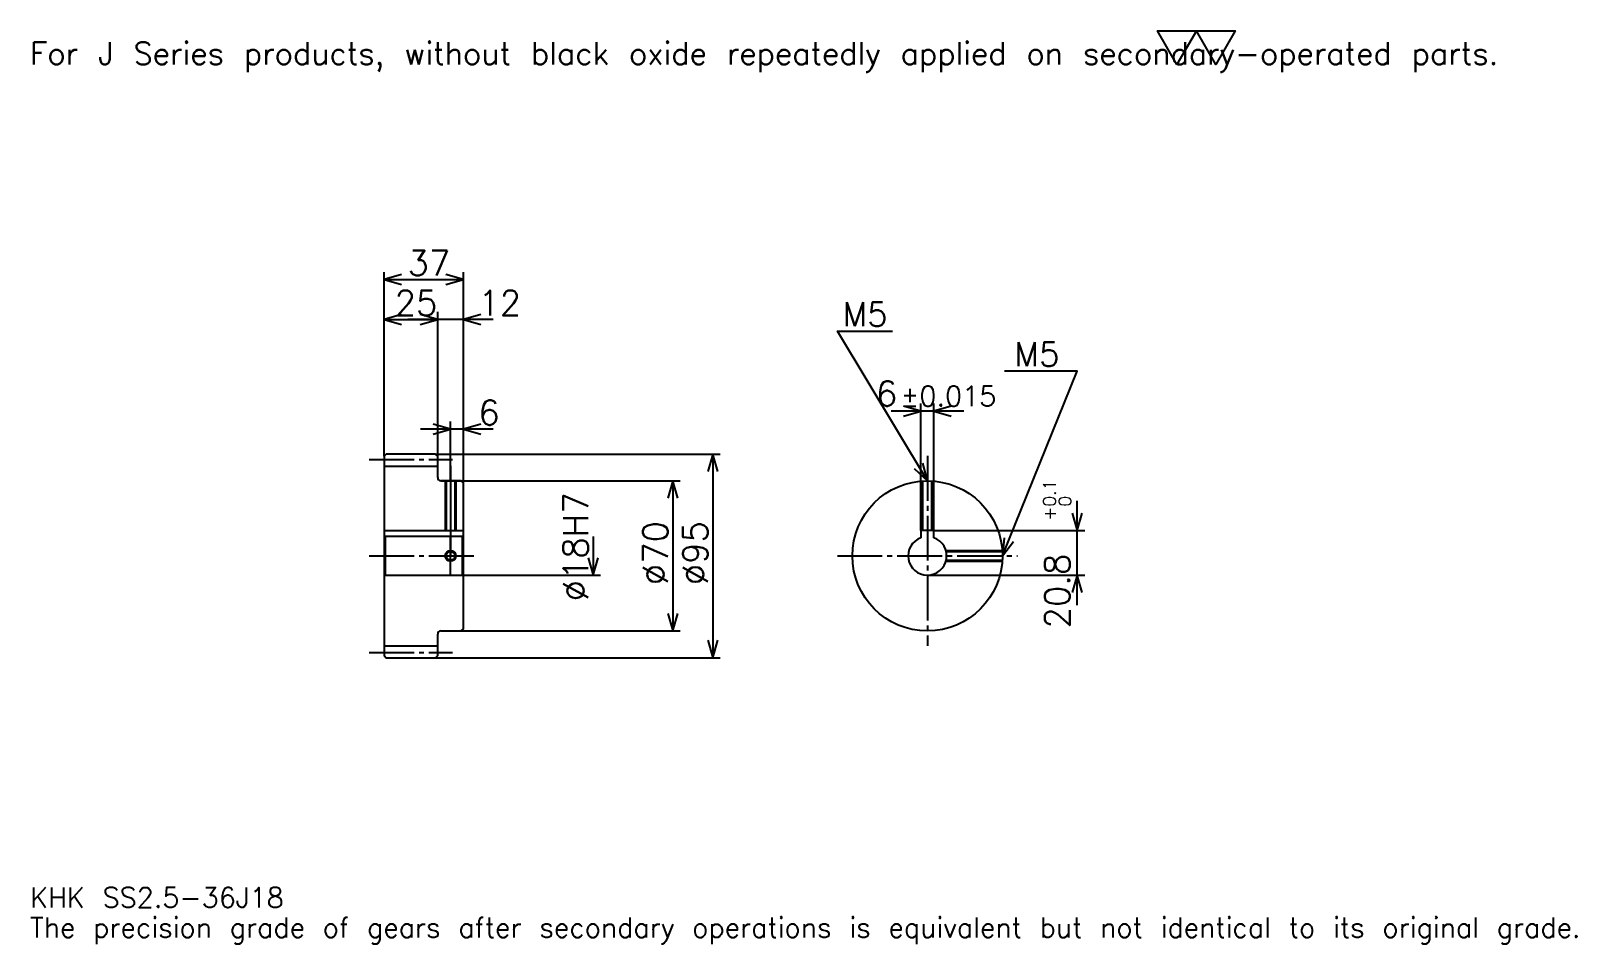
# Model space of a CAD drawing. Extents: x 24 to 745, y 9 to 434.
import ezdxf

# ---------------------------------------------------------------- set-up
doc = ezdxf.new("R2010")
doc.units = 0
doc.linetypes.add('DASHDOT', pattern=[27.913044, 20.934783, -2.326087, 2.326087, -2.326087])
doc.layers.get('0').update_dxf_attribs({"linetype": 'CONTINUOUS'})
doc.layers.add('DASHDOT', color=6, linetype='DASHDOT')
doc.styles.add('KANJI', font='TXT', dxfattribs={"bigfont": 'BIGFONT'})

msp = doc.modelspace()

# ---------------------------------------------------------------- linework, layer by layer
at = {"color": 5}
for p, q in [((188.413055, 237.07608), (188.413055, 321.978271)), ((188.413055, 318.489136), (225.413055, 318.489136)), ((225.413055, 237.07608), (225.413055, 321.978271)), ((213.413055, 237.07608), (213.413055, 303.369568)), ((188.413055, 299.880432), (213.413055, 299.880432)), ((239.369568, 299.880432), (199.456528, 299.880432)), ((438.847839, 201.376083), (438.847839, 260.630432)), ((444.847839, 201.376083), (444.847839, 260.630432)), ((458.804352, 257.141296), (424.891296, 257.141296)), ((239.369568, 248.706512), (205.456528, 248.706512)), ((219.413055, 237.07608), (219.413055, 252.195648)), ((188.413055, 236.07608), (188.413055, 237.07608)), ((212.413055, 237.07608), (225.413055, 237.07608)), ((213.413055, 236.07608), (213.413055, 237.07608)), ((219.413055, 224.57608), (219.413055, 237.07608)), ((219.413055, 224.57608), (219.413055, 237.07608)), ((225.413055, 237.07608), (345.206543, 237.07608)), ((225.413055, 223.57608), (225.413055, 237.07608)), ((341.717407, 237.07608), (341.717407, 142.07608)), ((214.913055, 224.57608), (225.413055, 224.57608)), ((225.413055, 224.57608), (326.597839, 224.57608)), ((323.108704, 224.57608), (323.108704, 154.57608)), ((511.739136, 166.619568), (511.739136, 215.332596)), ((285.891296, 198.57608), (285.891296, 180.57608)), ((444.847839, 201.376083), (515.228271, 201.376083)), ((225.413055, 180.57608), (289.380432, 180.57608)), ((441.847839, 180.57608), (515.228271, 180.57608)), ((214.913055, 154.57608), (225.413055, 154.57608)), ((225.413055, 154.57608), (326.597839, 154.57608)), ((212.413055, 142.07608), (225.413055, 142.07608)), ((225.413055, 142.07608), (345.206543, 142.07608))]:
    msp.add_line(p, q, dxfattribs=at)
at = {"color": 4}
for p, q in [((188.413055, 231.45108), (213.413055, 231.45108)), ((188.413055, 201.376083), (225.413055, 201.376083)), ((188.913055, 198.57608), (188.913055, 180.57608)), ((224.913055, 198.57608), (225.413055, 199.07608)), ((224.913055, 180.57608), (225.413055, 180.07608)), ((188.413055, 147.70108), (213.413055, 147.70108))]:
    msp.add_line(p, q, dxfattribs=at)
at = {"color": 7}
msp.add_lwpolyline([(558.260864, 418.695648), (549.189148, 434.419983), (585.476074, 434.419983), (576.404358, 418.695648), (567.332581, 434.419983), (558.260864, 418.695648)], dxfattribs=at)
at = {"color": 5}
for points in [[(196.554352, 320.815186), (188.413055, 318.489136), (196.554352, 316.163025)], [(217.271759, 316.163025), (225.413055, 318.489136), (217.271759, 320.815186)], [(196.554352, 302.206512), (188.413055, 299.880432), (196.554352, 297.554352)], [(205.271759, 297.554352), (213.413055, 299.880432), (205.271759, 302.206512)], [(205.271759, 297.554352), (213.413055, 299.880432), (205.271759, 302.206512)], [(233.554352, 302.206512), (225.413055, 299.880432), (233.554352, 297.554352)], [(441.847839, 224.57608), (399.978271, 294.358704), (425.565247, 294.358704)], [(476.847839, 189.57608), (511.739136, 275.75), (477.778259, 275.75)], [(430.706543, 254.815216), (438.847839, 257.141296), (430.706543, 259.467377)], [(452.989136, 259.467377), (444.847839, 257.141296), (452.989136, 254.815216)], [(211.271759, 246.380432), (219.413055, 248.706512), (211.271759, 251.032608)], [(233.554352, 251.032608), (225.413055, 248.706512), (233.554352, 246.380432)], [(344.043488, 228.934784), (341.717407, 237.07608), (339.391327, 228.934784)], [(435.664551, 230.360428), (441.847839, 224.57608), (439.653778, 232.753952)], [(325.434784, 216.434784), (323.108704, 224.57608), (320.782623, 216.434784)], [(509.413055, 209.51738), (511.739136, 201.376083), (514.065186, 209.51738)], [(477.747192, 197.99527), (476.847839, 189.57608), (482.059326, 196.249313)], [(283.565216, 188.717377), (285.891296, 180.57608), (288.217407, 188.717377)], [(514.065186, 172.434784), (511.739136, 180.57608), (509.413055, 172.434784)], [(320.782623, 162.717377), (323.108704, 154.57608), (325.434784, 162.717377)], [(339.391327, 150.217377), (341.717407, 142.07608), (344.043488, 150.217377)]]:
    msp.add_lwpolyline(points, dxfattribs=at)
at = {"color": 4}
for points in [[(213.413055, 226.07608), (213.413055, 236.07608), (212.413055, 237.07608), (189.413055, 237.07608), (188.413055, 236.07608), (188.413055, 180.07608)], [(214.913055, 154.57608), (224.413055, 154.57608), (225.413055, 155.57608), (225.413055, 223.57608), (224.413055, 224.57608), (214.913055, 224.57608)], [(216.913055, 224.57608), (216.913055, 201.376083)], [(217.348053, 224.57608), (217.348053, 201.376083)], [(221.478058, 224.57608), (221.478058, 201.376083)], [(221.913055, 224.57608), (221.913055, 201.376083)], [(439.347839, 201.376083), (439.347839, 224.486679)], [(439.782837, 201.376083), (439.782837, 224.515106)], [(443.912842, 201.376083), (443.912842, 224.515106)], [(444.347839, 201.376083), (444.347839, 224.486679)], [(188.413055, 180.07608), (188.913055, 180.57608), (224.913055, 180.57608), (224.913055, 198.57608), (188.913055, 198.57608), (188.413055, 199.07608)], [(444.847839, 198.061356), (444.847839, 201.376083), (438.847839, 201.376083), (438.847839, 198.061356)], [(450.493652, 192.07608), (476.758453, 192.07608)], [(450.607727, 191.641083), (476.786865, 191.641083)], [(450.493652, 187.07608), (476.758453, 187.07608)], [(450.607727, 187.511078), (476.786865, 187.511078)], [(188.413055, 180.07608), (188.413055, 143.07608), (189.413055, 142.07608), (212.413055, 142.07608), (213.413055, 143.07608), (213.413055, 153.07608)]]:
    msp.add_lwpolyline(points, dxfattribs=at)
for centre, radius in [((441.847839, 189.57608), 35), ((219.413055, 189.57608), 2.065)]:
    msp.add_circle(centre, radius, dxfattribs=at)
at = {"color": 7}
msp.add_circle((219.413055, 189.57608), 2.5, dxfattribs=at)
at = {"color": 4}
for centre, radius, start, end in [((214.913055, 226.07608), 1.5, 180, 270), ((441.847839, 189.57608), 9, 109.471220943, 70.528779057), ((214.913055, 153.07608), 1.5, 90, 180)]:
    msp.add_arc(centre, radius, start, end, dxfattribs=at)
at = {"layer": 'DASHDOT', "color": 7}
for p, q in [((181.434799, 234.57608), (220.391312, 234.57608)), ((441.847839, 236.206512), (441.847839, 147.597824)), ((219.413055, 224.57608), (219.413055, 189.57608)), ((181.434799, 189.57608), (232.391312, 189.57608)), ((399.869568, 189.57608), (483.826111, 189.57608)), ((181.434799, 144.57608), (220.391312, 144.57608))]:
    msp.add_line(p, q, dxfattribs=at)
for points in [[(219.413055, 231.554337), (219.413055, 194.397827)], [(219.413055, 180.097824), (219.413055, 199.054337)], [(209.934799, 189.57608), (228.891312, 189.57608)]]:
    msp.add_lwpolyline(points, dxfattribs=at)

# ---------------------------------------------------------------- texts
at = {"color": 7, "style": 'KANJI'}
for s, height, p in [('For J Series products, without black oxide repeatedly applied on secondary-operated parts.', 10.467391, (23.26087, 418.695648)), ('37', 11.630435, (199.353271, 320.349976)), ('25', 11.630435, (193.353271, 301.741302)), ('12', 11.630435, (232.391312, 301.741302)), ('M5', 11.165218, (402.304382, 296.684784)), ('M5', 11.165218, (482.43042, 278.07608)), ('6', 11.630435, (417.840332, 259.467377)), ('%%p0.015', 9.304348, (429.353027, 259.467377)), ('6', 11.630435, (232.391312, 250.567383)), ('KHK SS2.5-36J18', 9.304348, (23.26087, 25.586956)), ('The precision grade of gears after secondary operations is equivalent but not identical to its original grade.', 9.304348, (23.26087, 11.630435))]:
    msp.add_text(s, height=height, dxfattribs=at).set_placement(p)
for s, height, p in [('%%c18H7', 11.630435, (283.565216, 168.35054)), ('0.1', 5.815217, (501.736969, 212.587708)), ('0', 5.815217, (508.947845, 212.587708)), ('+', 5.815217, (501.736969, 206.074677)), ('%%c70', 11.630435, (320.782623, 175.910324)), ('%%c95', 11.630435, (339.391327, 175.910324)), ('20.8', 11.630435, (508.25, 155.733551))]:
    msp.add_text(s, height=height, rotation=90, dxfattribs=at).set_placement(p)

doc.saveas('drawing.dxf')
